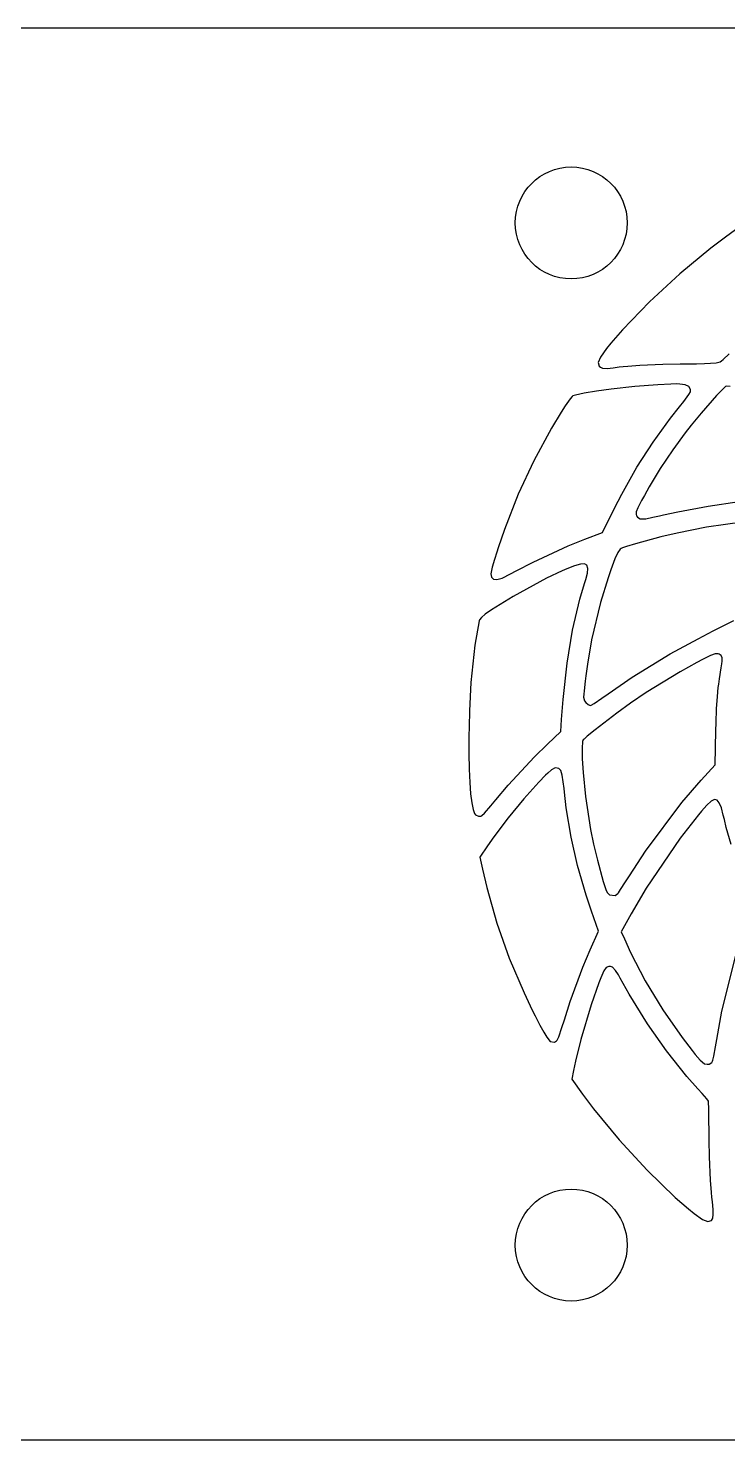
# Model space of a CAD drawing. Header units: inches. Extents: x 0 to 47.5, y -0.5 to 15.9.
# Drawn here: x 8.5 to 9.363, y 0 to 1.74 of the extents above; entities that cross this region are included whole.
import ezdxf

# ---------------------------------------------------------------- set-up
doc = ezdxf.new("R2010")
doc.units = ezdxf.units.IN
doc.header["$MEASUREMENT"] = 0
doc.layers.get('0').update_dxf_attribs({"lineweight": 25})

# ---------------------------------------------------------------- blocks, each defined once
blk = doc.blocks.new('fan')
for p, q in [((-0.4397, 0.6126), (-0.4579, 0.5989)), ((-0.4213, 0.6258), (-0.4397, 0.6126)), ((-0.4579, 0.5989), (-0.4959, 0.5674)), ((-0.4959, 0.5674), (-0.5334, 0.5327)), ((-0.5334, 0.5327), (-0.5669, 0.4981)), ((-0.5669, 0.4981), (-0.5811, 0.4817)), ((-0.5865, 0.475), (-0.5939, 0.4647)), ((-0.5811, 0.4817), (-0.5865, 0.475)), ((-0.5939, 0.4647), (-0.5968, 0.4579)), ((-0.5968, 0.4579), (-0.5957, 0.4536)), ((-0.5957, 0.4536), (-0.5937, 0.4521)), ((-0.5708, 0.4524), (-0.5661, 0.4529)), ((-0.5661, 0.4529), (-0.5602, 0.4535)), ((-0.5602, 0.4535), (-0.5453, 0.4546)), ((-0.5453, 0.4546), (-0.5169, 0.4558)), ((-0.5169, 0.4558), (-0.4958, 0.4562)), ((-0.4958, 0.4562), (-0.4882, 0.4563)), ((-0.4882, 0.4563), (-0.4754, 0.4565)), ((-0.4754, 0.4565), (-0.4656, 0.4567)), ((-0.4656, 0.4567), (-0.4583, 0.457)), ((-0.4583, 0.457), (-0.451, 0.4576)), ((-0.451, 0.4576), (-0.4461, 0.4589)), ((-0.4461, 0.4589), (-0.4447, 0.4599)), ((-0.4447, 0.4599), (-0.4425, 0.4618)), ((-0.4425, 0.4618), (-0.435, 0.4686)), ((-0.5937, 0.4521), (-0.5916, 0.4508)), ((-0.5916, 0.4508), (-0.5856, 0.4507)), ((-0.5856, 0.4507), (-0.5783, 0.4515)), ((-0.5783, 0.4515), (-0.5708, 0.4524)), ((-0.6248, 0.4178), (-0.6282, 0.4168)), ((-0.6141, 0.4201), (-0.6248, 0.4178)), ((-0.599, 0.4226), (-0.6141, 0.4201)), ((-0.5809, 0.425), (-0.599, 0.4226)), ((-0.5514, 0.4282), (-0.5809, 0.425)), ((-0.5231, 0.4306), (-0.5514, 0.4282)), ((-0.5072, 0.4314), (-0.5231, 0.4306)), ((-0.5006, 0.4315), (-0.5072, 0.4314)), ((-0.4962, 0.4314), (-0.5006, 0.4315)), ((-0.4894, 0.4304), (-0.4962, 0.4314)), ((-0.4911, 0.41), (-0.4851, 0.4183)), ((-0.485, 0.4282), (-0.4894, 0.4304)), ((-0.4851, 0.4183), (-0.483, 0.4218)), ((-0.483, 0.4248), (-0.485, 0.4282)), ((-0.4827, 0.4226), (-0.483, 0.4248)), ((-0.483, 0.4218), (-0.4827, 0.4226)), ((-0.4435, 0.4248), (-0.4506, 0.4173)), ((-0.4404, 0.4277), (-0.4435, 0.4248)), ((-0.4396, 0.4284), (-0.4404, 0.4277)), ((-0.4386, 0.4286), (-0.4396, 0.4284)), ((-0.4338, 0.4285), (-0.4386, 0.4286)), ((-0.6376, 0.4044), (-0.6423, 0.3969)), ((-0.6315, 0.4131), (-0.6376, 0.4044)), ((-0.6289, 0.4162), (-0.6315, 0.4131)), ((-0.6282, 0.4168), (-0.6289, 0.4162)), ((-0.5077, 0.3892), (-0.4964, 0.4034)), ((-0.4964, 0.4034), (-0.4911, 0.41)), ((-0.4506, 0.4173), (-0.4697, 0.3956)), ((-0.6423, 0.3969), (-0.6544, 0.3768)), ((-0.5291, 0.3598), (-0.5077, 0.3892)), ((-0.4697, 0.3956), (-0.4821, 0.3806)), ((-0.6544, 0.3768), (-0.6763, 0.3366)), ((-0.4893, 0.3714), (-0.5047, 0.3501)), ((-0.4821, 0.3806), (-0.4893, 0.3714)), ((-0.5489, 0.3288), (-0.5291, 0.3598)), ((-0.5047, 0.3501), (-0.5201, 0.3271)), ((-0.6763, 0.3366), (-0.6954, 0.2955)), ((-0.5676, 0.2958), (-0.5489, 0.3288)), ((-0.5201, 0.3271), (-0.5339, 0.3045)), ((-0.5339, 0.3045), (-0.5398, 0.2941)), ((-0.6954, 0.2955), (-0.7123, 0.2522)), ((-0.5765, 0.2783), (-0.5676, 0.2958)), ((-0.5477, 0.279), (-0.5497, 0.2737)), ((-0.5432, 0.2878), (-0.5477, 0.279)), ((-0.5398, 0.2941), (-0.5432, 0.2878)), ((-0.4983, 0.274), (-0.4609, 0.281)), ((-0.4609, 0.281), (-0.4227, 0.2864)), ((-0.5913, 0.2485), (-0.5765, 0.2783)), ((-0.5497, 0.2737), (-0.5498, 0.2704)), ((-0.5498, 0.2704), (-0.5494, 0.269)), ((-0.5494, 0.269), (-0.5483, 0.2672)), ((-0.5483, 0.2672), (-0.545, 0.2652)), ((-0.545, 0.2652), (-0.5381, 0.2654)), ((-0.5381, 0.2654), (-0.5293, 0.2671)), ((-0.5293, 0.2671), (-0.5212, 0.2689)), ((-0.5212, 0.2689), (-0.5163, 0.27)), ((-0.5163, 0.27), (-0.4983, 0.274)), ((-0.4164, 0.2616), (-0.4629, 0.2548)), ((-0.7123, 0.2522), (-0.7202, 0.2293)), ((-0.6131, 0.2402), (-0.5913, 0.2485)), ((-0.4991, 0.2477), (-0.5195, 0.2429)), ((-0.4629, 0.2548), (-0.4991, 0.2477)), ((-0.7202, 0.2293), (-0.7219, 0.2241)), ((-0.677, 0.212), (-0.6339, 0.2319)), ((-0.6339, 0.2319), (-0.6131, 0.2402)), ((-0.5697, 0.2278), (-0.5727, 0.2239)), ((-0.5682, 0.2288), (-0.5697, 0.2278)), ((-0.5668, 0.2294), (-0.5682, 0.2288)), ((-0.562, 0.2311), (-0.5668, 0.2294)), ((-0.5506, 0.2345), (-0.562, 0.2311)), ((-0.5195, 0.2429), (-0.5506, 0.2345)), ((-0.7247, 0.2153), (-0.7276, 0.2056)), ((-0.7219, 0.2241), (-0.7247, 0.2153)), ((-0.6979, 0.2011), (-0.677, 0.212)), ((-0.6186, 0.2094), (-0.6258, 0.2073)), ((-0.6137, 0.2096), (-0.6186, 0.2094)), ((-0.6107, 0.208), (-0.6137, 0.2096)), ((-0.5762, 0.216), (-0.5812, 0.2022)), ((-0.5727, 0.2239), (-0.5762, 0.216)), ((-0.7276, 0.2056), (-0.7291, 0.1976)), ((-0.7291, 0.1976), (-0.7284, 0.1934)), ((-0.7284, 0.1934), (-0.7273, 0.192)), ((-0.7273, 0.192), (-0.7259, 0.1909)), ((-0.7218, 0.1903), (-0.7153, 0.1923)), ((-0.7153, 0.1923), (-0.705, 0.1973)), ((-0.705, 0.1973), (-0.6979, 0.2011)), ((-0.6604, 0.1919), (-0.7016, 0.1695)), ((-0.641, 0.2011), (-0.6604, 0.1919)), ((-0.6353, 0.2035), (-0.641, 0.2011)), ((-0.6258, 0.2073), (-0.6353, 0.2035)), ((-0.6121, 0.1903), (-0.6101, 0.1984)), ((-0.6096, 0.2042), (-0.6107, 0.208)), ((-0.6101, 0.1984), (-0.6096, 0.2042)), ((-0.5845, 0.1925), (-0.5937, 0.1621)), ((-0.5812, 0.2022), (-0.5845, 0.1925)), ((-0.7259, 0.1909), (-0.7218, 0.1903)), ((-0.6192, 0.1661), (-0.6135, 0.1854)), ((-0.6135, 0.1854), (-0.6121, 0.1903)), ((-0.7016, 0.1695), (-0.7229, 0.1565)), ((-0.6283, 0.1278), (-0.6192, 0.1661)), ((-0.5937, 0.1621), (-0.6048, 0.1161)), ((-0.7437, 0.1393), (-0.7489, 0.1097)), ((-0.7432, 0.1407), (-0.7437, 0.1393)), ((-0.7409, 0.1437), (-0.7432, 0.1407)), ((-0.7362, 0.1476), (-0.7409, 0.1437)), ((-0.7283, 0.153), (-0.7362, 0.1476)), ((-0.7229, 0.1565), (-0.7283, 0.153)), ((-0.4548, 0.127), (-0.4293, 0.1398)), ((-0.6352, 0.0875), (-0.6283, 0.1278)), ((-0.4734, 0.1175), (-0.4548, 0.127)), ((-0.7489, 0.1097), (-0.7538, 0.0635)), ((-0.6048, 0.1161), (-0.61, 0.0862)), ((-0.508, 0.0988), (-0.4734, 0.1175)), ((-0.6401, 0.0426), (-0.6352, 0.0875)), ((-0.5548, 0.0701), (-0.508, 0.0988)), ((-0.4749, 0.0881), (-0.4955, 0.0767)), ((-0.4679, 0.0917), (-0.4749, 0.0881)), ((-0.4581, 0.0966), (-0.4679, 0.0917)), ((-0.4524, 0.0987), (-0.4581, 0.0966)), ((-0.4489, 0.0988), (-0.4524, 0.0987)), ((-0.4475, 0.0983), (-0.4489, 0.0988)), ((-0.4451, 0.0969), (-0.4475, 0.0983)), ((-0.4437, 0.0938), (-0.4451, 0.0969)), ((-0.4443, 0.0866), (-0.4439, 0.0896)), ((-0.4439, 0.0896), (-0.4437, 0.0938)), ((-0.6119, 0.0717), (-0.6127, 0.0652)), ((-0.61, 0.0862), (-0.6119, 0.0717)), ((-0.5843, 0.0497), (-0.5548, 0.0701)), ((-0.4955, 0.0767), (-0.5375, 0.0511)), ((-0.4469, 0.0682), (-0.4449, 0.0816)), ((-0.4449, 0.0816), (-0.4443, 0.0866)), ((-0.7538, 0.0635), (-0.7556, 0.0284)), ((-0.6141, 0.0533), (-0.6146, 0.0493)), ((-0.6127, 0.0652), (-0.6141, 0.0533)), ((-0.4497, 0.0461), (-0.4486, 0.0574)), ((-0.4486, 0.0574), (-0.448, 0.0615)), ((-0.448, 0.0615), (-0.4469, 0.0682)), ((-0.642, 0.0178), (-0.6401, 0.0426)), ((-0.6146, 0.0493), (-0.615, 0.0456)), ((-0.615, 0.0456), (-0.6138, 0.0407)), ((-0.6138, 0.0407), (-0.6121, 0.0387)), ((-0.6121, 0.0387), (-0.609, 0.0362)), ((-0.609, 0.0362), (-0.6065, 0.0352)), ((-0.6065, 0.0352), (-0.6056, 0.0355)), ((-0.6056, 0.0355), (-0.6018, 0.0377)), ((-0.6018, 0.0377), (-0.5922, 0.0441)), ((-0.5922, 0.0441), (-0.5843, 0.0497)), ((-0.5567, 0.038), (-0.5739, 0.0256)), ((-0.5375, 0.0511), (-0.5567, 0.038)), ((-0.4506, 0.0312), (-0.4497, 0.0461)), ((-0.7556, 0.0284), (-0.756, 0.0088)), ((-0.6429, 0.0029), (-0.642, 0.0178)), ((-0.5739, 0.0256), (-0.6005, 0.0051)), ((-0.4513, 0.0136), (-0.4506, 0.0312)), ((-0.756, 0.0088), (-0.7562, -0.0027)), ((-0.6594, -0.0126), (-0.6429, 0.0029)), ((-0.6005, 0.0051), (-0.6103, -0.0028)), ((-0.4525, -0.0379), (-0.4516, 0.0042)), ((-0.4516, 0.0042), (-0.4513, 0.0136)), ((-0.7562, -0.0027), (-0.7562, -0.0242)), ((-0.6753, -0.0282), (-0.6594, -0.0126)), ((-0.6159, -0.0091), (-0.6166, -0.0175)), ((-0.6151, -0.0072), (-0.6159, -0.0091)), ((-0.6141, -0.0062), (-0.6151, -0.0072)), ((-0.6103, -0.0028), (-0.6141, -0.0062)), ((-0.7562, -0.0242), (-0.7559, -0.0433)), ((-0.7077, -0.0632), (-0.6753, -0.0282)), ((-0.6166, -0.0175), (-0.6164, -0.0307)), ((-0.6164, -0.0307), (-0.6153, -0.0476)), ((-0.7559, -0.0433), (-0.7552, -0.0599)), ((-0.6616, -0.0509), (-0.67, -0.0595)), ((-0.6587, -0.0481), (-0.6616, -0.0509)), ((-0.6543, -0.0442), (-0.6587, -0.0481)), ((-0.6498, -0.0418), (-0.6543, -0.0442)), ((-0.6472, -0.042), (-0.6498, -0.0418)), ((-0.6454, -0.0426), (-0.6472, -0.042)), ((-0.6427, -0.0449), (-0.6454, -0.0426)), ((-0.641, -0.0509), (-0.6427, -0.0449)), ((-0.6398, -0.0591), (-0.641, -0.0509)), ((-0.6153, -0.0476), (-0.6122, -0.077)), ((-0.4698, -0.0571), (-0.4525, -0.0379)), ((-0.7552, -0.0599), (-0.7542, -0.0738)), ((-0.723, -0.0813), (-0.7077, -0.0632)), ((-0.67, -0.0595), (-0.6885, -0.0801)), ((-0.6389, -0.067), (-0.6398, -0.0591)), ((-0.6383, -0.0718), (-0.6389, -0.067)), ((-0.4935, -0.0846), (-0.4698, -0.0571)), ((-0.7542, -0.0738), (-0.7528, -0.0849)), ((-0.7528, -0.0849), (-0.7512, -0.0931)), ((-0.7291, -0.0887), (-0.723, -0.0813)), ((-0.6885, -0.0801), (-0.7077, -0.1034)), ((-0.6361, -0.091), (-0.6383, -0.0718)), ((-0.6122, -0.077), (-0.6061, -0.1176)), ((-0.5384, -0.1443), (-0.4935, -0.0846)), ((-0.4573, -0.0829), (-0.4625, -0.0876)), ((-0.4532, -0.0808), (-0.4573, -0.0829)), ((-0.45, -0.0814), (-0.4532, -0.0808)), ((-0.4473, -0.0847), (-0.45, -0.0814)), ((-0.4448, -0.0909), (-0.4473, -0.0847)), ((-0.7512, -0.0931), (-0.7492, -0.0982)), ((-0.7492, -0.0982), (-0.7481, -0.0995)), ((-0.7481, -0.0995), (-0.7446, -0.1013)), ((-0.7446, -0.1013), (-0.7413, -0.1012)), ((-0.7413, -0.1012), (-0.7404, -0.1006)), ((-0.7404, -0.1006), (-0.737, -0.0974)), ((-0.737, -0.0974), (-0.7291, -0.0887)), ((-0.7077, -0.1034), (-0.7254, -0.1268)), ((-0.6302, -0.127), (-0.6361, -0.091)), ((-0.473, -0.0996), (-0.4957, -0.1284)), ((-0.4691, -0.095), (-0.473, -0.0996)), ((-0.4625, -0.0876), (-0.4691, -0.095)), ((-0.4424, -0.0999), (-0.4448, -0.0909)), ((-0.4411, -0.1055), (-0.4424, -0.0999)), ((-0.6061, -0.1176), (-0.6024, -0.1358)), ((-0.4387, -0.1152), (-0.4411, -0.1055)), ((-0.4326, -0.1363), (-0.4387, -0.1152)), ((-0.7332, -0.1379), (-0.7426, -0.1519)), ((-0.7254, -0.1268), (-0.7332, -0.1379)), ((-0.6223, -0.1621), (-0.6302, -0.127)), ((-0.6024, -0.1358), (-0.5977, -0.1557)), ((-0.4957, -0.1284), (-0.5377, -0.19)), ((-0.7426, -0.1519), (-0.7394, -0.1668)), ((-0.5977, -0.1557), (-0.5905, -0.1818)), ((-0.5583, -0.1749), (-0.5384, -0.1443)), ((-0.7394, -0.1668), (-0.7341, -0.1891)), ((-0.6116, -0.1987), (-0.6223, -0.1621)), ((-0.7341, -0.1891), (-0.7216, -0.233)), ((-0.5905, -0.1818), (-0.5868, -0.193)), ((-0.5691, -0.1917), (-0.563, -0.1824)), ((-0.563, -0.1824), (-0.5583, -0.1749)), ((-0.5377, -0.19), (-0.5561, -0.2218)), ((-0.605, -0.2184), (-0.6116, -0.1987)), ((-0.5868, -0.193), (-0.5854, -0.1957)), ((-0.5854, -0.1957), (-0.5827, -0.1984)), ((-0.5827, -0.1984), (-0.5757, -0.1989)), ((-0.5757, -0.1989), (-0.5725, -0.1966)), ((-0.5725, -0.1966), (-0.5718, -0.1956)), ((-0.5718, -0.1956), (-0.5691, -0.1917)), ((-0.5965, -0.2432), (-0.605, -0.2184)), ((-0.5561, -0.2218), (-0.5682, -0.2438)), ((-0.7216, -0.233), (-0.7064, -0.2763)), ((-0.6066, -0.266), (-0.5965, -0.2432)), ((-0.5682, -0.2438), (-0.5644, -0.2527)), ((-0.5644, -0.2527), (-0.5569, -0.2692)), ((-0.7064, -0.2763), (-0.6882, -0.319)), ((-0.6156, -0.2873), (-0.6066, -0.266)), ((-0.5569, -0.2692), (-0.5386, -0.3042)), ((-0.4441, -0.3418), (-0.4263, -0.2716)), ((-0.6312, -0.3298), (-0.6156, -0.2873)), ((-0.5897, -0.2919), (-0.5934, -0.3005)), ((-0.5867, -0.2877), (-0.5897, -0.2919)), ((-0.5835, -0.2865), (-0.5867, -0.2877)), ((-0.5816, -0.2867), (-0.5835, -0.2865)), ((-0.5791, -0.2875), (-0.5816, -0.2867)), ((-0.5752, -0.2916), (-0.5791, -0.2875)), ((-0.5718, -0.297), (-0.5752, -0.2916)), ((-0.5959, -0.3068), (-0.6054, -0.3337)), ((-0.5934, -0.3005), (-0.5959, -0.3068)), ((-0.5697, -0.3008), (-0.5718, -0.297)), ((-0.5585, -0.3206), (-0.5697, -0.3008)), ((-0.5386, -0.3042), (-0.5169, -0.3399)), ((-0.6882, -0.319), (-0.6781, -0.3403)), ((-0.6383, -0.3524), (-0.6312, -0.3298)), ((-0.536, -0.3572), (-0.5585, -0.3206)), ((-0.6781, -0.3403), (-0.6746, -0.3473)), ((-0.6746, -0.3473), (-0.6687, -0.3589)), ((-0.6054, -0.3337), (-0.6183, -0.3764)), ((-0.5169, -0.3399), (-0.4931, -0.3743)), ((-0.4504, -0.3765), (-0.4441, -0.3418)), ((-0.6687, -0.3589), (-0.664, -0.3676)), ((-0.6454, -0.3733), (-0.6414, -0.362)), ((-0.6414, -0.362), (-0.6383, -0.3524)), ((-0.5125, -0.3906), (-0.536, -0.3572)), ((-0.664, -0.3676), (-0.6602, -0.3737)), ((-0.6602, -0.3737), (-0.6558, -0.3789)), ((-0.6558, -0.3789), (-0.6507, -0.3798)), ((-0.6507, -0.3798), (-0.648, -0.3784)), ((-0.648, -0.3784), (-0.6474, -0.3776)), ((-0.6474, -0.3776), (-0.6454, -0.3733)), ((-0.6183, -0.3764), (-0.6249, -0.4031)), ((-0.4931, -0.3743), (-0.4808, -0.3902)), ((-0.4519, -0.3857), (-0.4504, -0.3765)), ((-0.4872, -0.4221), (-0.5125, -0.3906)), ((-0.4808, -0.3902), (-0.4769, -0.3951)), ((-0.4769, -0.3951), (-0.471, -0.402)), ((-0.4551, -0.402), (-0.454, -0.3972)), ((-0.454, -0.3972), (-0.4519, -0.3857)), ((-0.6274, -0.415), (-0.6294, -0.4256)), ((-0.6249, -0.4031), (-0.6274, -0.415)), ((-0.471, -0.402), (-0.4654, -0.4065)), ((-0.4654, -0.4065), (-0.4623, -0.4071)), ((-0.4623, -0.4071), (-0.4598, -0.4069)), ((-0.4598, -0.4069), (-0.4566, -0.405)), ((-0.4566, -0.405), (-0.4555, -0.4033)), ((-0.4555, -0.4033), (-0.4551, -0.402)), ((-0.6294, -0.4256), (-0.6162, -0.444)), ((-0.4736, -0.4376), (-0.4872, -0.4221)), ((-0.6162, -0.444), (-0.6025, -0.4622)), ((-0.4686, -0.4432), (-0.4736, -0.4376)), ((-0.4628, -0.4499), (-0.4686, -0.4432)), ((-0.4608, -0.4524), (-0.4628, -0.4499)), ((-0.6025, -0.4622), (-0.571, -0.5002)), ((-0.4606, -0.4529), (-0.4608, -0.4524)), ((-0.4606, -0.454), (-0.4606, -0.4529)), ((-0.4604, -0.4615), (-0.4606, -0.454)), ((-0.4602, -0.4744), (-0.4604, -0.4615)), ((-0.46, -0.4912), (-0.4602, -0.4744)), ((-0.571, -0.5002), (-0.5363, -0.5377)), ((-0.4599, -0.5006), (-0.46, -0.4912)), ((-0.4594, -0.5213), (-0.4599, -0.5006)), ((-0.4582, -0.5499), (-0.4594, -0.5213)), ((-0.5363, -0.5377), (-0.5017, -0.5712)), ((-0.4571, -0.565), (-0.4582, -0.5499)), ((-0.5017, -0.5712), (-0.4853, -0.5854)), ((-0.4565, -0.5709), (-0.4571, -0.565)), ((-0.4558, -0.5768), (-0.4565, -0.5709)), ((-0.4853, -0.5854), (-0.4785, -0.5909)), ((-0.4785, -0.5909), (-0.4682, -0.5983)), ((-0.455, -0.5861), (-0.4558, -0.5768)), ((-0.4548, -0.5926), (-0.455, -0.5861)), ((-0.4682, -0.5983), (-0.4613, -0.6011)), ((-0.4613, -0.6011), (-0.4571, -0.5998)), ((-0.4571, -0.5998), (-0.4556, -0.5977)), ((-0.4556, -0.5977), (-0.4552, -0.5965)), ((-0.4552, -0.5965), (-0.4548, -0.5926))]:
    blk.add_line(p, q)
for centre in [(-0.63, 0.63), (-0.63, -0.63)]:
    blk.add_circle(centre, 0.069)

msp = doc.modelspace()

# ---------------------------------------------------------------- linework, layer by layer
for p, q in [((17, 1.74), (0, 1.74)), ((0, 0), (17, 0))]:
    msp.add_line(p, q)

# ---------------------------------------------------------------- block references
msp.add_blockref('fan', (9.8, 0.87))

doc.saveas('drawing.dxf')
